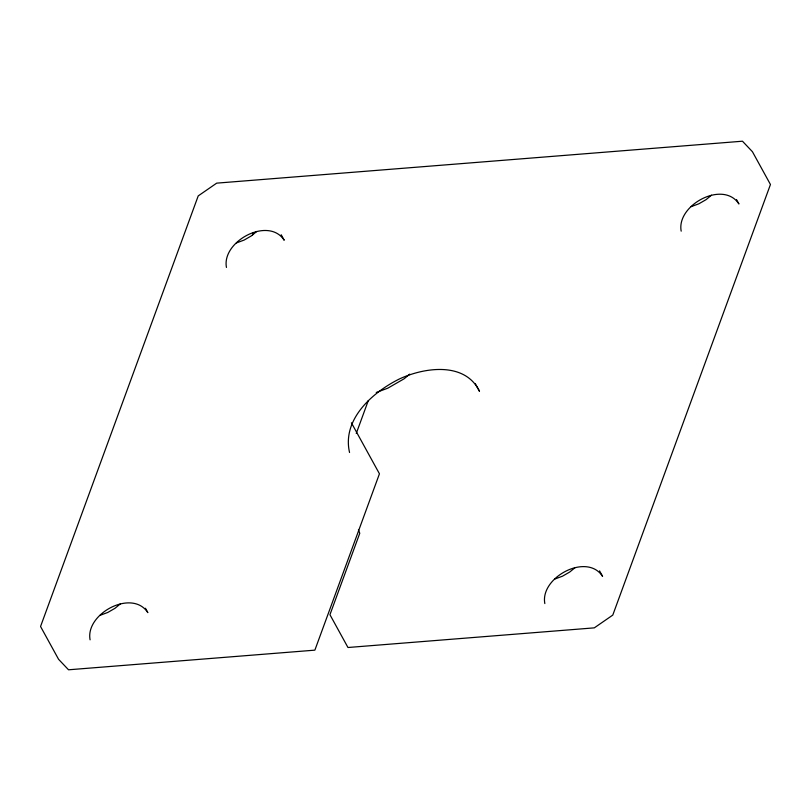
<?xml version="1.0" encoding="UTF-8"?>
<svg xmlns="http://www.w3.org/2000/svg" width="811" height="811" viewBox="0 0 811 811"><rect width="100%" height="100%" fill="white"/><g stroke="black" fill="none" stroke-linecap="round" stroke-linejoin="round"><path stroke-width="1.22" d="M252.444 235.139L253.316 232.757M356.262 433.459L368.326 400.522M256.752 231.449L251.369 235.889L244.131 240.066L236.427 242.935M120.393 603.85L115.01 608.291L107.772 612.457L100.067 615.326M409.758 374.135L404.101 378.798L387.81 388.175L376.253 392.483M711.49 195.187L706.097 199.628L698.859 203.794L691.154 206.663M575.131 567.578L569.738 572.019L562.499 576.185L554.795 579.064M736.53 199.597L738.933 203.966C723.25 179.768 676.171 205.102 681.189 231.165M599.572 570.893L602.573 576.357C586.89 552.169 539.812 577.493 544.83 603.566M475.216 383.532L479.483 391.297C465.027 361.371 424.102 367.322 399.144 379.092C372.391 392.423 341.867 419.399 349.551 452.497M281.194 234.764L284.205 240.228C268.522 216.04 221.444 241.364 226.451 267.437M351.396 422.784L379.447 473.796L314.871 650.148L68.529 669.795L58.574 659.292L40.55 626.497L198.219 195.907L216.689 183.144L742.47 141.205L752.426 151.708L770.45 184.502L612.781 615.093L594.311 627.856L347.97 647.502L329.945 614.708L359.77 533.253L358.442 529.735M145.443 608.25L147.845 612.629C132.163 588.431 85.084 613.755 90.092 639.828"/></g></svg>
